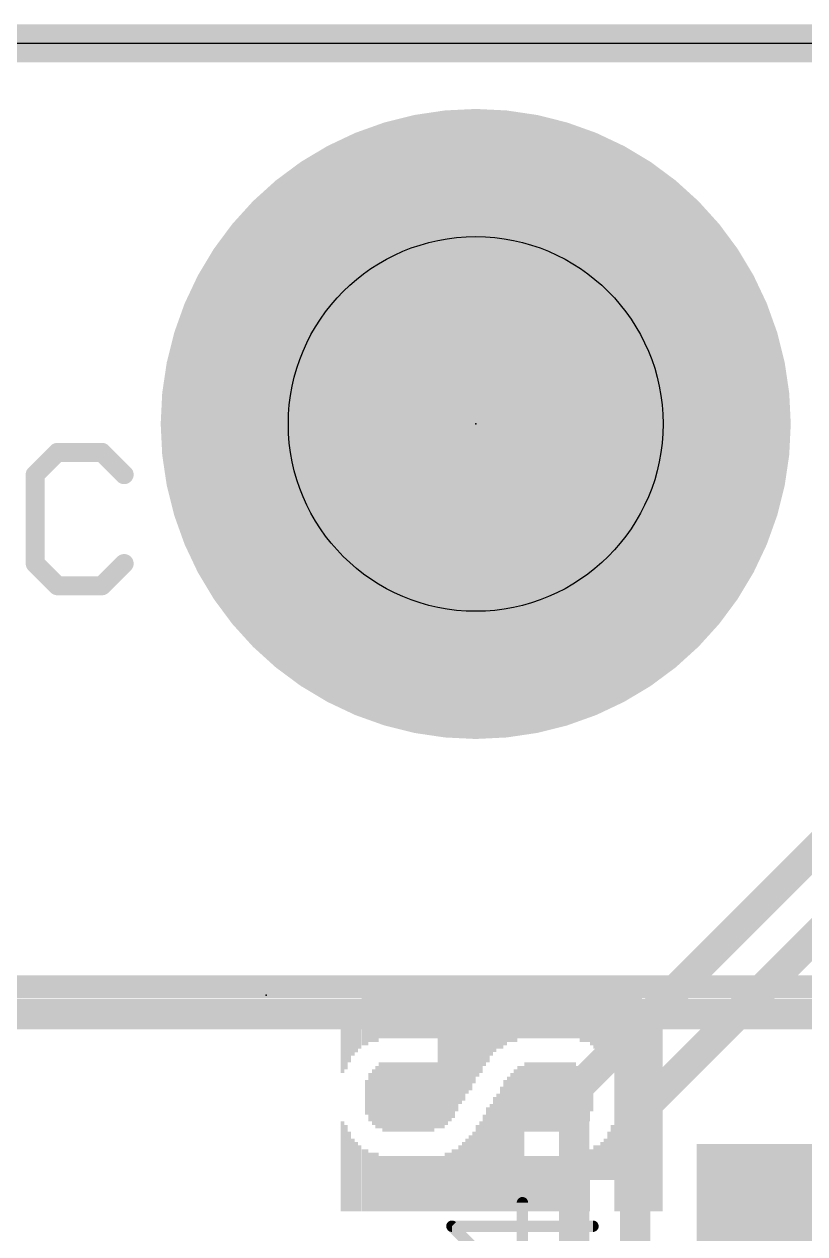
# Model space of a CAD drawing. Extents: x -44.9 to 38.2, y -10.9 to 10.9.
# Drawn here: x -22.06 to -16.85, y 2.85 to 10.92 of the extents above; entities that cross this region are included whole.
import ezdxf

# ---------------------------------------------------------------- set-up
doc = ezdxf.new("R2010")
doc.units = 0
for name, color, linetype in [('1', 12, 'CONTINUOUS'), ('16', 5, 'CONTINUOUS'), ('17', 110, 'CONTINUOUS'), ('20', 53, 'CONTINUOUS'), ('21', 40, 'CONTINUOUS'), ('22', 6, 'CONTINUOUS'), ('23', 40, 'CONTINUOUS'), ('27', 4, 'CONTINUOUS'), ('29', 253, 'CONTINUOUS'), ('30', 253, 'CONTINUOUS'), ('31', 253, 'CONTINUOUS'), ('39', 12, 'CONTINUOUS'), ('40', 132, 'CONTINUOUS'), ('41', 12, 'CONTINUOUS'), ('42', 132, 'CONTINUOUS'), ('44', 253, 'CONTINUOUS'), ('51', 253, 'CONTINUOUS')]:
    doc.layers.add(name, color=color, linetype=linetype)

# ---------------------------------------------------------------- blocks, each defined once
blk = doc.blocks.new('RECT')
blk.add_solid([(-0.5, -0.5), (0.5, -0.5), (-0.5, 0.5), (0.5, 0.5)])
blk = doc.blocks.new('ROUNDP')
at = {"const_width": 0.5}
blk.add_lwpolyline([(0, -0.25, 1), (0, 0.25, 1), (0, -0.25)], format="xyb", dxfattribs=at)

msp = doc.modelspace()

# ---------------------------------------------------------------- linework, layer by layer
at = {"layer": '1'}
for points, const_width in [([(-38.1, 10.795), (38.1, 10.795)], 0.254), ([(-18.3932, 3.8041), (-12.0373, 10.16)], 0.2032), ([(-17.9868, 3.6358), (-14.0026, 7.62)], 0.2032), ([(-18.3932, 0.6734), (-18.3932, 3.8041)], 0.2032), ([(-17.9868, 3.6358), (-17.9868, 0.8418)], 0.2032)]:
    msp.add_lwpolyline(points, dxfattribs=dict(at, const_width=const_width))
at = {"layer": '1', "const_width": 0.1016}
for points in [[(-18.3424, 3.8041, 1), (-18.444, 3.8041)], [(-18.4291, 3.84, 1), (-18.3573, 3.7682)], [(-17.936, 3.6358, 1), (-18.0376, 3.6358)], [(-18.0227, 3.6717, 1), (-17.9509, 3.5999)]]:
    msp.add_lwpolyline(points, format="xyb", dxfattribs=at)
at = {"layer": '16'}
for points, const_width in [([(-38.1, 10.795), (38.1, 10.795)], 0.254), ([(-28.829, 4.318), (-8.89, 4.318)], 0.2032)]:
    msp.add_lwpolyline(points, dxfattribs=dict(at, const_width=const_width))
at = {"layer": '20'}
msp.add_line((-35.56, 10.795), (35.56, 10.795), dxfattribs=at)
at = {"layer": '21'}
for points, const_width in [([(-19.05, 6.255, 1), (-19.05, 10.255, 1), (-19.05, 6.255)], 0.2032), ([(-21.8404, 8.097, 1), (-21.8404, 8.0335)], 0.0635), ([(-21.8179, 8.0428, 1), (-21.8628, 8.0877)], 0.0635), ([(-21.5213, 8.0877, 1), (-21.5662, 8.0428)], 0.0635), ([(-21.5438, 8.0335, 1), (-21.5438, 8.097)], 0.0635), ([(-21.9569, 7.917, 1), (-22.0204, 7.917)], 0.0635), ([(-22.0111, 7.9394, 1), (-21.9662, 7.8945)], 0.0635), ([(-21.4179, 7.8945, 1), (-21.373, 7.9394)], 0.0635), ([(-21.9662, 7.3462, 1), (-22.0111, 7.3013)], 0.0635), ([(-22.0204, 7.3238, 1), (-21.9569, 7.3238)], 0.0635), ([(-21.373, 7.3013, 1), (-21.4179, 7.3462)], 0.0635), ([(-21.8404, 7.2073, 1), (-21.8404, 7.1438)], 0.0635), ([(-21.8628, 7.153, 1), (-21.8179, 7.198)], 0.0635), ([(-21.5662, 7.198, 1), (-21.5213, 7.153)], 0.0635), ([(-21.5438, 7.1438, 1), (-21.5438, 7.2073)], 0.0635)]:
    msp.add_lwpolyline(points, format="xyb", dxfattribs=dict(at, const_width=const_width))
at = {"layer": '21', "const_width": 0.127}
for points in [[(-21.8404, 8.0653), (-21.9887, 7.917)], [(-21.5438, 8.0653), (-21.8404, 8.0653)], [(-21.3955, 7.917), (-21.5438, 8.0653)], [(-21.9887, 7.917), (-21.9887, 7.3238)], [(-21.9887, 7.3238), (-21.8404, 7.1755)], [(-21.5438, 7.1755), (-21.3955, 7.3238)], [(-21.8404, 7.1755), (-21.5438, 7.1755)]]:
    msp.add_lwpolyline(points, dxfattribs=at)
at = {"layer": '22', "const_width": 0.1524}
msp.add_lwpolyline([(37.5, 4.5), (-37.5, 4.5)], dxfattribs=at)
at = {"layer": '23'}
for p in [(-19.05, 8.255), (-20.447, 4.445)]:
    msp.add_point(p, dxfattribs=at)
at = {"layer": '27', "const_width": 0.0381}
for points in [[(-18.7194, 3.0596, 1), (-18.7575, 3.0596)], [(-19.1952, 2.9163, 1), (-19.2222, 2.8894)], [(-19.2087, 2.9219, 1), (-19.2087, 2.8838)], [(-18.2681, 2.8838, 1), (-18.2681, 2.9219)]]:
    msp.add_lwpolyline(points, format="xyb", dxfattribs=at)
at = {"layer": '27', "const_width": 0.0762}
for points in [[(-18.7384, 2.4326), (-18.7384, 3.0596)], [(-18.2681, 2.9029), (-19.2087, 2.9029)], [(-19.2087, 2.9029), (-18.7384, 2.4326)]]:
    msp.add_lwpolyline(points, dxfattribs=at)
at = {"layer": '39', "const_width": 2.032}
msp.add_lwpolyline([(-19.05, 7.255, 1), (-19.05, 9.255, 1), (-19.05, 7.255)], format="xyb", dxfattribs=at)
at = {"layer": '40', "const_width": 2.032}
msp.add_lwpolyline([(-19.05, 7.255, 1), (-19.05, 9.255, 1), (-19.05, 7.255)], format="xyb", dxfattribs=at)
at = {"layer": '41', "const_width": 2.032}
msp.add_lwpolyline([(-19.05, 7.255, 1), (-19.05, 9.255, 1), (-19.05, 7.255)], format="xyb", dxfattribs=at)
at = {"layer": '42', "const_width": 2.032}
msp.add_lwpolyline([(-19.05, 7.255, 1), (-19.05, 9.255, 1), (-19.05, 7.255)], format="xyb", dxfattribs=at)
at = {"layer": '44'}
msp.add_circle((-19.05, 8.255), 1.25, dxfattribs=at)
at = {"layer": '51', "const_width": 0.1524}
for points in [[(-17.326, 3), (-13.076, 3)], [(-17.326, -3.1), (-17.326, 3)]]:
    msp.add_lwpolyline(points, dxfattribs=at)
at = {"layer": '51', "const_width": 0.0762}
for points in [[(-17.326, 3.0381, 1), (-17.326, 2.9619)], [(-17.2879, 3, 1), (-17.3641, 3)]]:
    msp.add_lwpolyline(points, format="xyb", dxfattribs=at)

# ---------------------------------------------------------------- block references
at = {"layer": '1', "xscale": 1.8, "yscale": 1.2}
msp.add_blockref('RECT', (-16.626, 2.8), dxfattribs=at)
at = {"layer": '17', "xscale": 3.516, "yscale": 3.516}
msp.add_blockref('ROUNDP', (-19.05, 8.255), dxfattribs=at)
msp.add_blockref('ROUNDP', (-19.05, 8.255), dxfattribs=at)
at = {"layer": '21', "rotation": 270}
for p, xscale, yscale in [((-19.7542, 4.2951), 0.3251, 0.0231), ((-19.7311, 4.2951), 0.3251, 0.0231), ((-19.708, 4.2951), 0.3251, 0.0231), ((-19.685, 4.3066), 0.3023, 0.0229), ((-19.662, 4.3066), 0.3023, 0.0231), ((-19.6389, 4.3066), 0.3023, 0.0231), ((-19.6158, 4.3066), 0.3023, 0.0231), ((-19.5927, 4.3066), 0.3023, 0.0231), ((-19.5696, 4.3066), 0.3023, 0.0231), ((-19.5464, 4.3066), 0.3023, 0.0231), ((-19.5233, 4.3066), 0.3023, 0.0231), ((-19.5002, 4.3066), 0.3023, 0.0231), ((-19.4771, 4.3066), 0.3023, 0.0231), ((-19.454, 4.3066), 0.3023, 0.0231), ((-19.431, 4.3066), 0.3023, 0.0229), ((-19.408, 4.3066), 0.3023, 0.0231), ((-19.3849, 4.3066), 0.3023, 0.0231), ((-19.3618, 4.3066), 0.3023, 0.0231), ((-19.3387, 4.3066), 0.3023, 0.0231), ((-19.3156, 4.3066), 0.3023, 0.0231), ((-19.2924, 4.0069), 0.9017, 0.0231), ((-19.2693, 4.0069), 0.9017, 0.0231), ((-19.2462, 4.0183), 0.8788, 0.0231), ((-19.2231, 4.0297), 0.856, 0.0231), ((-19.2, 4.0411), 0.8331, 0.0231), ((-19.177, 4.064), 0.7874, 0.0229), ((-19.154, 4.0881), 0.7391, 0.0231), ((-19.1309, 4.0996), 0.7163, 0.0231), ((-19.1078, 4.1224), 0.6706, 0.0231), ((-19.0847, 4.1338), 0.6477, 0.0231), ((-19.0616, 4.1567), 0.602, 0.0231), ((-19.0384, 4.1796), 0.5563, 0.0231), ((-19.0153, 4.191), 0.5334, 0.0231), ((-18.9922, 4.2151), 0.4851, 0.0231), ((-18.9691, 4.2266), 0.4623, 0.0231), ((-18.946, 4.2494), 0.4166, 0.0231), ((-18.923, 4.2609), 0.3937, 0.0229), ((-18.9, 4.2723), 0.3708, 0.0231), ((-18.8769, 4.2723), 0.3708, 0.0231), ((-18.8538, 4.2837), 0.348, 0.0231), ((-18.8307, 4.2951), 0.3251, 0.0231), ((-18.8076, 4.2951), 0.3251, 0.0231), ((-18.7844, 4.2951), 0.3251, 0.0231), ((-18.7613, 4.3066), 0.3023, 0.0231), ((-18.7382, 4.3066), 0.3023, 0.0231), ((-18.7151, 4.3066), 0.3023, 0.0231), ((-18.692, 4.3066), 0.3023, 0.0231), ((-18.669, 4.3066), 0.3023, 0.0229), ((-18.646, 4.3066), 0.3023, 0.0231), ((-18.6229, 4.3066), 0.3023, 0.0231), ((-18.5998, 4.3066), 0.3023, 0.0231), ((-18.5767, 4.3066), 0.3023, 0.0231), ((-18.5536, 4.3066), 0.3023, 0.0231), ((-18.5304, 4.3066), 0.3023, 0.0231), ((-18.5073, 4.3066), 0.3023, 0.0231), ((-18.4842, 4.3066), 0.3023, 0.0231), ((-18.4611, 4.3066), 0.3023, 0.0231), ((-18.438, 4.3066), 0.3023, 0.0231), ((-18.415, 4.3066), 0.3023, 0.0229), ((-18.392, 4.3066), 0.3023, 0.0231), ((-18.3689, 4.3066), 0.3023, 0.0231), ((-18.3458, 4.2951), 0.3251, 0.0231), ((-18.3227, 4.2951), 0.3251, 0.0231), ((-18.2996, 4.2951), 0.3251, 0.0231), ((-18.2764, 4.2837), 0.348, 0.0231), ((-18.2533, 4.2723), 0.3708, 0.0231), ((-18.2302, 4.2723), 0.3708, 0.0231), ((-18.2071, 4.2609), 0.3937, 0.0231), ((-18.184, 4.2494), 0.4166, 0.0231), ((-18.161, 4.2266), 0.4623, 0.0229), ((-18.138, 4.2037), 0.508, 0.0231), ((-18.1149, 3.73), 1.4554, 0.0231), ((-18.0918, 3.73), 1.4554, 0.0231), ((-18.0687, 3.73), 1.4554, 0.0231), ((-18.0456, 3.73), 1.4554, 0.0231), ((-18.0224, 3.73), 1.4554, 0.0231), ((-17.9993, 3.73), 1.4554, 0.0231), ((-19.8698, 4.2024), 0.3226, 0.0231), ((-19.8467, 4.2253), 0.3226, 0.0231), ((-19.8236, 4.2481), 0.3226, 0.0231), ((-19.8004, 4.271), 0.3226, 0.0231), ((-19.7773, 4.271), 0.3226, 0.0231), ((-17.9762, 3.7173), 1.43, 0.0231), ((-17.9531, 3.7173), 1.43, 0.0231), ((-17.93, 3.7059), 1.4072, 0.0231), ((-17.907, 3.6944), 1.3843, 0.0229), ((-17.884, 3.683), 1.3614, 0.0231), ((-19.916, 4.1224), 0.3454, 0.0231), ((-19.8929, 4.1681), 0.3454, 0.0231), ((-17.8609, 3.6716), 1.3386, 0.0231), ((-17.8378, 3.6487), 1.2929, 0.0231), ((-19.939, 4.0869), 0.3251, 0.0229), ((-17.8147, 3.6144), 1.2243, 0.0231), ((-19.708, 3.7643), 0.4166, 0.0231), ((-19.685, 3.7757), 0.4394, 0.0229), ((-19.662, 3.7643), 0.4623, 0.0231), ((-19.6389, 3.7643), 0.4623, 0.0231), ((-19.6158, 3.7643), 0.4623, 0.0231), ((-19.5927, 3.7643), 0.4623, 0.0231), ((-19.5696, 3.7643), 0.4623, 0.0231), ((-19.5464, 3.7643), 0.4623, 0.0231), ((-19.5233, 3.7643), 0.4623, 0.0231), ((-19.5002, 3.7643), 0.4623, 0.0231), ((-19.4771, 3.7643), 0.4623, 0.0231), ((-19.454, 3.7643), 0.4623, 0.0231), ((-19.431, 3.7643), 0.4623, 0.0229), ((-19.408, 3.7643), 0.4623, 0.0231), ((-19.3849, 3.7643), 0.4623, 0.0231), ((-19.3618, 3.7643), 0.4623, 0.0231), ((-19.3387, 3.7643), 0.4623, 0.0231), ((-19.3156, 3.7757), 0.4394, 0.0231), ((-18.7613, 3.4874), 0.9703, 0.0231), ((-18.7382, 3.4874), 0.9703, 0.0231), ((-18.7151, 3.7643), 0.4623, 0.0231), ((-18.692, 3.7643), 0.4623, 0.0231), ((-18.669, 3.7643), 0.4623, 0.0229), ((-18.646, 3.7643), 0.4623, 0.0231), ((-18.6229, 3.7643), 0.4623, 0.0231), ((-18.5998, 3.7643), 0.4623, 0.0231), ((-18.5767, 3.7643), 0.4623, 0.0231), ((-18.5536, 3.7643), 0.4623, 0.0231), ((-18.5304, 3.7643), 0.4623, 0.0231), ((-18.5073, 3.7643), 0.4623, 0.0231), ((-18.4842, 3.7643), 0.4623, 0.0231), ((-18.4611, 3.7643), 0.4623, 0.0231), ((-18.438, 3.7643), 0.4623, 0.0231), ((-18.415, 3.7643), 0.4623, 0.0229), ((-18.392, 3.7757), 0.4394, 0.0231), ((-18.3689, 3.7643), 0.4166, 0.0231), ((-18.3458, 3.7643), 0.4166, 0.0231), ((-19.7773, 3.763), 0.2311, 0.0231), ((-19.7542, 3.763), 0.3226, 0.0231), ((-19.7311, 3.7643), 0.3708, 0.0231), ((-18.8538, 3.4404), 0.8763, 0.0231), ((-18.8307, 3.4519), 0.8992, 0.0231), ((-18.8076, 3.4633), 0.922, 0.0231), ((-18.7844, 3.476), 0.9474, 0.0231), ((-18.3227, 3.7643), 0.3708, 0.0231), ((-18.2996, 3.763), 0.3226, 0.0231), ((-18.8769, 3.4176), 0.8306, 0.0231), ((-18.2764, 3.763), 0.1854, 0.0231), ((-18.946, 3.3604), 0.7163, 0.0231), ((-18.923, 3.3833), 0.762, 0.0229), ((-18.9, 3.3947), 0.7849, 0.0231), ((-18.9922, 3.3249), 0.6452, 0.0231), ((-18.9691, 3.349), 0.6934, 0.0231), ((-19.939, 3.302), 0.5994, 0.0229), ((-19.916, 3.2906), 0.5766, 0.0231), ((-19.0384, 3.2906), 0.5766, 0.0231), ((-19.0153, 3.302), 0.5994, 0.0231), ((-18.138, 3.3947), 0.3683, 0.0231), ((-19.8929, 3.2677), 0.5309, 0.0231), ((-19.8698, 3.2449), 0.4851, 0.0231), ((-19.1078, 3.2449), 0.4851, 0.0231), ((-19.0847, 3.2563), 0.508, 0.0231), ((-19.0616, 3.2677), 0.5309, 0.0231), ((-18.184, 3.349), 0.2769, 0.0231), ((-18.161, 3.3719), 0.3226, 0.0229), ((-19.8467, 3.2334), 0.4623, 0.0231), ((-19.8236, 3.222), 0.4394, 0.0231), ((-19.8004, 3.2093), 0.414, 0.0231), ((-19.7773, 3.2093), 0.414, 0.0231), ((-19.7542, 3.1979), 0.3912, 0.0231), ((-19.7311, 3.1979), 0.3912, 0.0231), ((-19.708, 3.1979), 0.3912, 0.0231), ((-19.2462, 3.1979), 0.3912, 0.0231), ((-19.2231, 3.1979), 0.3912, 0.0231), ((-19.2, 3.2093), 0.414, 0.0231), ((-19.177, 3.2093), 0.414, 0.0229), ((-19.154, 3.222), 0.4394, 0.0231), ((-19.1309, 3.2334), 0.4623, 0.0231), ((-18.3689, 3.1979), 0.3912, 0.0231), ((-18.3458, 3.1979), 0.3912, 0.0231), ((-18.3227, 3.1979), 0.3912, 0.0231), ((-18.2996, 3.2093), 0.414, 0.0231), ((-18.2764, 3.3134), 0.2057, 0.0231), ((-18.2533, 3.3261), 0.2311, 0.0231), ((-18.2302, 3.3261), 0.2311, 0.0231), ((-18.2071, 3.3376), 0.254, 0.0231), ((-19.685, 3.1864), 0.3683, 0.0229), ((-19.662, 3.1864), 0.3683, 0.0231), ((-19.6389, 3.1864), 0.3683, 0.0231), ((-19.6158, 3.1864), 0.3683, 0.0231), ((-19.5927, 3.1864), 0.3683, 0.0231), ((-19.5696, 3.1864), 0.3683, 0.0231), ((-19.5464, 3.1864), 0.3683, 0.0231), ((-19.5233, 3.1864), 0.3683, 0.0231), ((-19.5002, 3.1864), 0.3683, 0.0231), ((-19.4771, 3.1864), 0.3683, 0.0231), ((-19.454, 3.1864), 0.3683, 0.0231), ((-19.431, 3.1864), 0.3683, 0.0229), ((-19.408, 3.1864), 0.3683, 0.0231), ((-19.3849, 3.1864), 0.3683, 0.0231), ((-19.3618, 3.1864), 0.3683, 0.0231), ((-19.3387, 3.1864), 0.3683, 0.0231), ((-19.3156, 3.1864), 0.3683, 0.0231), ((-19.2924, 3.1864), 0.3683, 0.0231), ((-19.2693, 3.1864), 0.3683, 0.0231), ((-18.7151, 3.1864), 0.3683, 0.0231), ((-18.692, 3.1864), 0.3683, 0.0231), ((-18.669, 3.1864), 0.3683, 0.0229), ((-18.646, 3.1864), 0.3683, 0.0231), ((-18.6229, 3.1864), 0.3683, 0.0231), ((-18.5998, 3.1864), 0.3683, 0.0231), ((-18.5767, 3.1864), 0.3683, 0.0231), ((-18.5536, 3.1864), 0.3683, 0.0231), ((-18.5304, 3.1864), 0.3683, 0.0231), ((-18.5073, 3.1864), 0.3683, 0.0231), ((-18.4842, 3.1864), 0.3683, 0.0231), ((-18.4611, 3.1864), 0.3683, 0.0231), ((-18.438, 3.1864), 0.3683, 0.0231), ((-18.415, 3.1864), 0.3683, 0.0229), ((-18.392, 3.1864), 0.3683, 0.0231)]:
    msp.add_blockref('RECT', p, dxfattribs=dict(at, xscale=xscale, yscale=yscale))
at = {"layer": '29'}
for name, p, xscale, yscale in [('ROUNDP', (-19.05, 8.255), 3.6176, 3.6176), ('RECT', (-16.626, 2.8), 1.9016, 1.3016)]:
    msp.add_blockref(name, p, dxfattribs=dict(at, xscale=xscale, yscale=yscale))
at = {"layer": '30', "xscale": 3.6176, "yscale": 3.6176}
msp.add_blockref('ROUNDP', (-19.05, 8.255), dxfattribs=at)
at = {"layer": '31', "xscale": 1.8, "yscale": 1.2}
msp.add_blockref('RECT', (-16.626, 2.8), dxfattribs=at)

doc.saveas('drawing.dxf')
